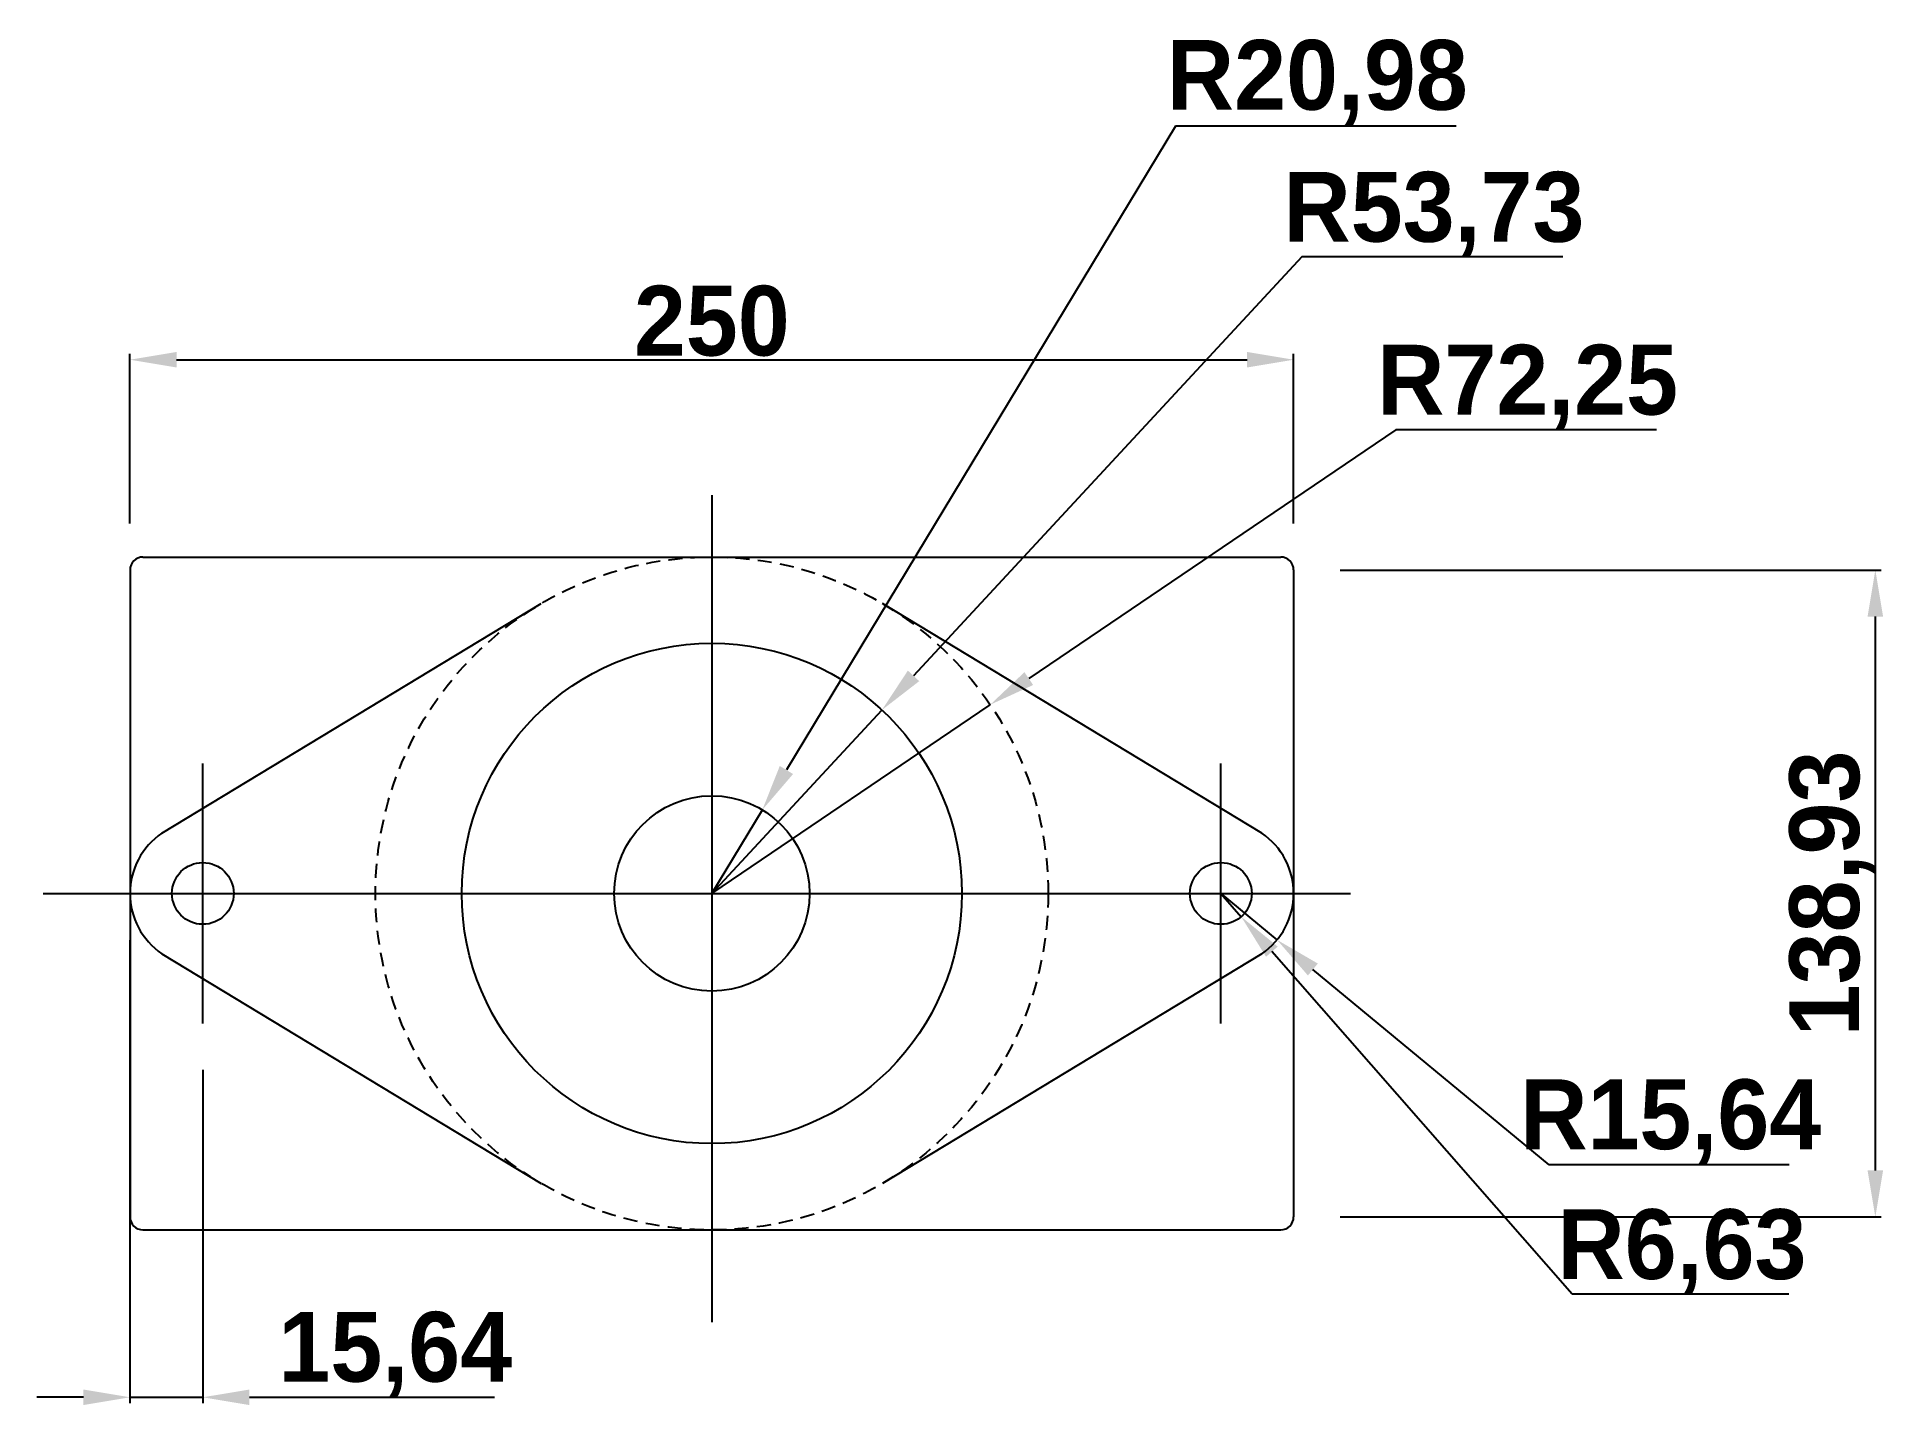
# Model space of a CAD drawing. Header units: millimetres. Extents: x 182 to 579, y 66 to 360.
import ezdxf

# ---------------------------------------------------------------- set-up
doc = ezdxf.new("R2010")
doc.units = ezdxf.units.MM
doc.header["$LTSCALE"] = 2
doc.linetypes.add('HIDDEN', pattern=[2.4, 1.5, -0.9])
doc.layers.add('A', color=7, linetype='Continuous')
doc.styles.add('1', font='cityb___.ttf')
doc.dimstyles.new('ISO-25', dxfattribs={"dimtxt": 15, "dimasz": 10, "dimexe": 1.25, "dimexo": 10, "dimtad": 1, "dimtoh": 1, "dimtxsty": '1', "dimcen": 2.5, "dimclrd": 1, "dimclre": 1, "dimadec": 0, "dimazin": 0, "dimtfac": 1, "dimtmove": 0, "dimatfit": 3, "dimfxl": 0, "dimarcsym": 0})

# ---------------------------------------------------------------- blocks, each defined once
blk = doc.blocks.new('*D1')
at = {"layer": 'A', "color": 1, "lineweight": -2}
for p, q in [((202.15, 255.24), (202.15, 291.65)), ((212.15, 290.4), (442.15, 290.4)), ((452.15, 255.24), (452.15, 291.65))]:
    blk.add_line(p, q, dxfattribs=at)
at = {"layer": 'A', "color": 1}
for points in [[(212.15, 292.06), (212.15, 288.73), (202.15, 290.4)], [(442.15, 292.06), (442.15, 288.73), (452.15, 290.4)]]:
    blk.add_solid(points, dxfattribs=at)
at = {"layer": 'Defpoints', "color": 0}
for p in [(452.15, 290.4), (202.15, 245.24), (452.15, 245.24)]:
    blk.add_point(p, dxfattribs=at)
at = {"layer": 'A', "color": 0, "insert": (327.15, 298.68), "char_height": 15, "attachment_point": 5, "style": '1'}
blk.add_mtext('250', dxfattribs=at)
blk = doc.blocks.new('*D2')
at = {"layer": 'A', "color": 1, "lineweight": -2}
for p, q in [((474.07, 275.34), (395.24, 221.92)), ((530.1, 275.34), (474.07, 275.34)), ((327.15, 175.78), (386.96, 216.31))]:
    blk.add_line(p, q, dxfattribs=at)
at = {"layer": 'A', "color": 1}
blk.add_solid([(394.31, 223.3), (396.18, 220.54), (386.96, 216.31)], dxfattribs=at)
at = {"layer": 'Defpoints', "color": 0}
for p in [(386.96, 216.31), (327.15, 175.78)]:
    blk.add_point(p, dxfattribs=at)
at = {"layer": 'A', "color": 0, "insert": (502.4, 284.42), "char_height": 15, "attachment_point": 5, "style": '1'}
blk.add_mtext('R72,25', dxfattribs=at)
blk = doc.blocks.new('*D3')
at = {"layer": 'A', "color": 1, "lineweight": -2}
for p, q in [((453.94, 312.48), (370.49, 222.51)), ((509.99, 312.48), (453.94, 312.48)), ((327.15, 175.78), (363.69, 215.17))]:
    blk.add_line(p, q, dxfattribs=at)
at = {"layer": 'A', "color": 1}
blk.add_solid([(369.27, 223.64), (371.71, 221.37), (363.69, 215.17)], dxfattribs=at)
at = {"layer": 'Defpoints', "color": 0}
for p in [(363.69, 215.17), (327.15, 175.78)]:
    blk.add_point(p, dxfattribs=at)
at = {"layer": 'A', "color": 0, "insert": (482.27, 321.56), "char_height": 15, "attachment_point": 5, "style": '1'}
blk.add_mtext('R53,73', dxfattribs=at)
blk = doc.blocks.new('*D4')
at = {"layer": 'A', "color": 1, "lineweight": -2}
for p, q in [((426.76, 340.58), (343.18, 202.3)), ((487.05, 340.58), (426.76, 340.58)), ((327.15, 175.78), (338.01, 193.74))]:
    blk.add_line(p, q, dxfattribs=at)
at = {"layer": 'A', "color": 1}
blk.add_solid([(341.75, 203.16), (344.61, 201.43), (338.01, 193.74)], dxfattribs=at)
at = {"layer": 'Defpoints', "color": 0}
for p in [(338.01, 193.74), (327.15, 175.78)]:
    blk.add_point(p, dxfattribs=at)
at = {"layer": 'A', "color": 0, "insert": (457.22, 349.88), "char_height": 15, "attachment_point": 5, "style": '1'}
blk.add_mtext('R20,98', dxfattribs=at)
blk = doc.blocks.new('*D5')
at = {"layer": 'A', "color": 1, "lineweight": -2}
for p, q in [((436.51, 175.78), (448.57, 165.82)), ((507.04, 117.51), (456.28, 159.45)), ((558.62, 117.51), (507.04, 117.51))]:
    blk.add_line(p, q, dxfattribs=at)
at = {"layer": 'A', "color": 1}
blk.add_solid([(457.34, 160.73), (455.22, 158.16), (448.57, 165.82)], dxfattribs=at)
at = {"layer": 'Defpoints', "color": 0}
for p in [(436.51, 175.78), (448.57, 165.82)]:
    blk.add_point(p, dxfattribs=at)
at = {"layer": 'A', "color": 0, "insert": (533.15, 126.67), "char_height": 15, "attachment_point": 5, "style": '1'}
blk.add_mtext('R15,64', dxfattribs=at)
blk = doc.blocks.new('*D6')
at = {"layer": 'A', "color": 1, "lineweight": -2}
for p, q in [((436.51, 175.78), (440.88, 170.79)), ((511.97, 89.72), (447.48, 163.28)), ((558.53, 89.72), (511.97, 89.72))]:
    blk.add_line(p, q, dxfattribs=at)
at = {"layer": 'A', "color": 1}
blk.add_solid([(448.73, 164.37), (446.22, 162.18), (440.88, 170.79)], dxfattribs=at)
at = {"layer": 'Defpoints', "color": 0}
for p in [(436.51, 175.78), (440.88, 170.79)]:
    blk.add_point(p, dxfattribs=at)
at = {"layer": 'A', "color": 0, "insert": (535.56, 98.79), "char_height": 15, "attachment_point": 5, "style": '1'}
blk.add_mtext('R6,63', dxfattribs=at)
blk = doc.blocks.new('*D7')
at = {"layer": 'A', "color": 1, "lineweight": -2}
for p, q in [((202.15, 165.78), (202.15, 66.33)), ((217.79, 137.87), (217.79, 66.33)), ((192.15, 67.58), (182.15, 67.58)), ((202.15, 67.58), (217.79, 67.58)), ((227.79, 67.58), (280.49, 67.58))]:
    blk.add_line(p, q, dxfattribs=at)
at = {"layer": 'A', "color": 1}
for points in [[(192.15, 69.24), (192.15, 65.91), (202.15, 67.58)], [(227.79, 69.24), (227.79, 65.91), (217.79, 67.58)]]:
    blk.add_solid(points, dxfattribs=at)
at = {"layer": 'Defpoints', "color": 0}
for p in [(202.15, 175.78), (217.79, 147.87), (217.79, 67.58)]:
    blk.add_point(p, dxfattribs=at)
at = {"layer": 'A', "color": 0, "insert": (259.14, 76.74), "char_height": 15, "attachment_point": 5, "style": '1'}
blk.add_mtext('15,64', dxfattribs=at)
blk = doc.blocks.new('*D13')
at = {"layer": 'A', "color": 1, "lineweight": -2}
for p, q in [((462.15, 245.24), (578.37, 245.24)), ((577.12, 235.24), (577.12, 116.31)), ((462.15, 106.31), (578.37, 106.31))]:
    blk.add_line(p, q, dxfattribs=at)
at = {"layer": 'A', "color": 1}
for points in [[(575.45, 235.24), (578.79, 235.24), (577.12, 245.24)], [(575.45, 116.31), (578.79, 116.31), (577.12, 106.31)]]:
    blk.add_solid(points, dxfattribs=at)
at = {"layer": 'Defpoints', "color": 0}
for p in [(452.15, 245.24), (452.15, 106.31), (577.12, 106.31)]:
    blk.add_point(p, dxfattribs=at)
at = {"layer": 'A', "color": 0, "insert": (567.83, 175.78), "char_height": 15, "attachment_point": 5, "rotation": 90, "style": '1'}
blk.add_mtext('138,93', dxfattribs=at)

msp = doc.modelspace()

# ---------------------------------------------------------------- linework, layer by layer
at = {"layer": 'A', "color": 1}
for p, q in [((327.153, 261.295), (327.153, 83.701)), ((217.794, 147.873), (217.794, 203.686)), ((436.513, 147.873), (436.513, 203.686)), ((183.509, 175.779), (464.399, 175.779))]:
    msp.add_line(p, q, dxfattribs=at)
at = {"layer": 'A', "linetype": 'Continuous'}
for p, q in [((204.94, 248.03), (449.367, 248.03)), ((202.153, 245.244), (202.153, 106.315)), ((452.153, 245.244), (452.153, 106.315)), ((209.005, 188.717), (290.496, 238.041)), ((445.302, 188.717), (363.81, 238.041)), ((209.005, 162.842), (290.496, 113.518)), ((445.302, 162.842), (363.81, 113.518)), ((204.94, 103.528), (449.367, 103.528))]:
    msp.add_line(p, q, dxfattribs=at)
at = {"layer": 'A', "color": 1, "linetype": 'HIDDEN'}
msp.add_circle((327.153, 175.779), 72.251, dxfattribs=at)
at = {"layer": 'A', "linetype": 'Continuous'}
for centre, radius in [((327.153, 175.779), 53.73), ((217.794, 175.779), 6.63), ((436.513, 175.779), 6.63)]:
    msp.add_circle(centre, radius, dxfattribs=at)
at = {"layer": 'A'}
msp.add_circle((327.153, 175.779), 20.984, dxfattribs=at)
at = {"layer": 'A', "linetype": 'Continuous'}
for centre, radius, start, end in [((204.94, 245.244), 2.787, 90, 180), ((449.367, 245.244), 2.787, 0, 90), ((217.794, 175.779), 15.641, 124.19025, 235.80975), ((436.513, 175.779), 15.641, 304.19025, 55.80975), ((204.94, 106.315), 2.787, 180, 270), ((449.367, 106.315), 2.787, 270, 0)]:
    msp.add_arc(centre, radius, start, end, dxfattribs=at)

# ---------------------------------------------------------------- dimensions: what is measured, and where the dimension line sits
at = {"layer": 'A'}
for center, mpoint, picture, middle in [((327.153, 175.779), (338.007, 193.738), '*D4', (457.216, 340.583)), ((327.153, 175.779), (363.69, 215.174), '*D3', (482.274, 312.479)), ((327.153, 175.779), (386.964, 216.312), '*D2', (502.396, 275.341)), ((436.513, 175.779), (448.57, 165.817), '*D5', (533.145, 117.51)), ((436.513, 175.779), (440.883, 170.794), '*D6', (535.563, 89.717))]:
    dim = msp.add_radius_dim(center=center, mpoint=mpoint, dimstyle='ISO-25', dxfattribs=at)
    dim.commit()
    dim.dimension.update_dxf_attribs({"geometry": picture, "text_midpoint": middle, "dimtype": 164})
for base, p1, p2, picture, middle in [((452.153, 290.397), (202.153, 245.244), (452.153, 245.244), '*D1', (327.153, 298.681)), ((217.794, 67.575), (202.153, 175.779), (217.794, 147.873), '*D7', (259.144, 76.737))]:
    dim = msp.add_linear_dim(base=base, p1=p1, p2=p2, dimstyle='ISO-25', dxfattribs=at)
    dim.commit()
    dim.dimension.update_dxf_attribs({"geometry": picture, "text_midpoint": middle})
dim = msp.add_linear_dim(base=(577.12, 106.315), p1=(452.153, 245.244), p2=(452.153, 106.315), angle=90, dimstyle='ISO-25', dxfattribs=at)
dim.commit()
dim.dimension.update_dxf_attribs({"geometry": '*D13', "text_midpoint": (567.827, 175.779)})

doc.saveas('drawing.dxf')
